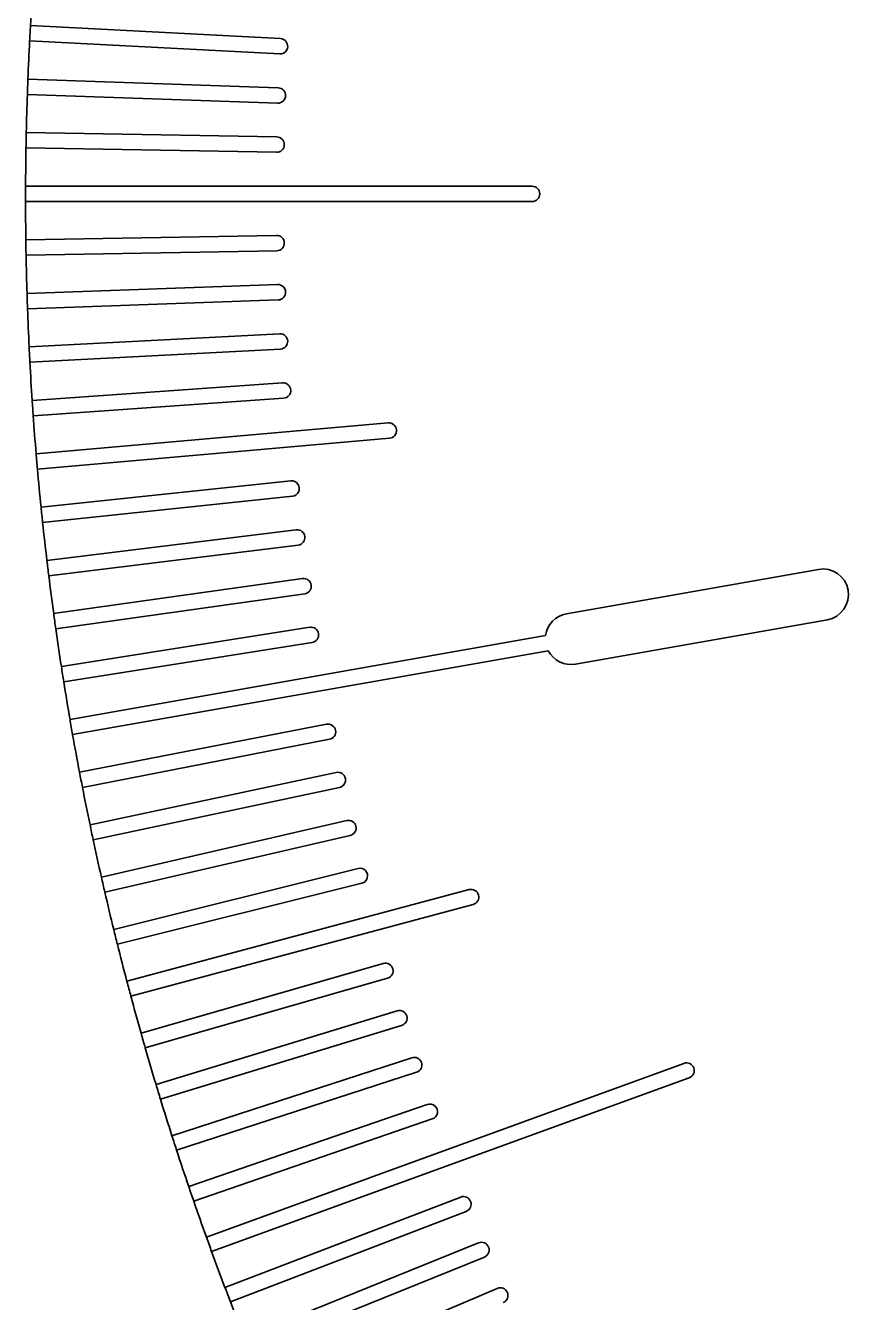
# Model space of a CAD drawing. Extents: x 0 to 297, y 0 to 210.
# Drawn here: x 162.9 to 178.99, y 76.93 to 101.89 of the extents above; entities that cross this region are included whole.
import ezdxf

# ---------------------------------------------------------------- set-up
doc = ezdxf.new("R2010")
doc.units = 0

msp = doc.modelspace()

# ---------------------------------------------------------------- linework, layer by layer
at = {"color": 7, "lineweight": 35, "ltscale": 0.122356}
msp.add_line((167.884, 101.634), (162.996, 101.89), dxfattribs=at)
at = {"color": 7, "lineweight": 35, "ltscale": 0.122369}
msp.add_line((162.98, 101.591), (167.868, 101.334), dxfattribs=at)
at = {"color": 7, "lineweight": 35, "ltscale": 0.1224}
msp.add_line((167.839, 100.673), (162.946, 100.844), dxfattribs=at)
at = {"color": 7, "lineweight": 35, "ltscale": 0.122412}
msp.add_line((162.935, 100.544), (167.829, 100.374), dxfattribs=at)
at = {"color": 7, "lineweight": 35, "ltscale": 0.122443}
msp.add_line((167.812, 99.712), (162.915, 99.798), dxfattribs=at)
at = {"color": 7, "lineweight": 35, "ltscale": 0.122456}
msp.add_line((162.909, 99.498), (167.806, 99.412), dxfattribs=at)
at = {"color": 7, "lineweight": 35, "ltscale": 0.247487}
msp.add_line((172.801, 98.75), (162.901, 98.75), dxfattribs=at)
at = {"color": 7, "lineweight": 35, "ltscale": 0.247499}
msp.add_line((162.901, 98.45), (172.801, 98.45), dxfattribs=at)
at = {"color": 7, "lineweight": 35, "ltscale": 0.122531}
msp.add_line((167.806, 97.789), (162.906, 97.703), dxfattribs=at)
at = {"color": 7, "lineweight": 35, "ltscale": 0.122543}
msp.add_line((162.911, 97.403), (167.812, 97.489), dxfattribs=at)
at = {"color": 7, "lineweight": 35, "ltscale": 0.122574}
msp.add_line((167.829, 96.827), (162.929, 96.656), dxfattribs=at)
at = {"color": 7, "lineweight": 35, "ltscale": 0.122587}
msp.add_line((162.939, 96.356), (167.839, 96.528), dxfattribs=at)
at = {"color": 7, "lineweight": 35, "ltscale": 0.122618}
msp.add_line((167.868, 95.867), (162.97, 95.61), dxfattribs=at)
at = {"color": 7, "lineweight": 35, "ltscale": 0.122631}
msp.add_line((162.986, 95.31), (167.884, 95.567), dxfattribs=at)
at = {"color": 7, "lineweight": 35, "ltscale": 0.122661}
msp.add_line((167.924, 94.907), (163.03, 94.564), dxfattribs=at)
at = {"color": 7, "lineweight": 35, "ltscale": 0.122674}
msp.add_line((163.05, 94.265), (167.945, 94.607), dxfattribs=at)
at = {"color": 7, "lineweight": 35, "ltscale": 0.172705}
msp.add_line((169.99, 94.122), (163.108, 93.52), dxfattribs=at)
at = {"color": 7, "lineweight": 35, "ltscale": 0.172718}
msp.add_line((163.133, 93.221), (170.016, 93.823), dxfattribs=at)
at = {"color": 7, "lineweight": 35, "ltscale": 0.122748}
msp.add_line((168.087, 92.99), (163.204, 92.477), dxfattribs=at)
at = {"color": 7, "lineweight": 35, "ltscale": 0.122761}
msp.add_line((163.235, 92.179), (168.118, 92.692), dxfattribs=at)
at = {"color": 7, "lineweight": 35, "ltscale": 0.122791}
msp.add_line((168.193, 92.034), (163.318, 91.436), dxfattribs=at)
at = {"color": 7, "lineweight": 35, "ltscale": 0.122804}
msp.add_line((163.354, 91.138), (168.23, 91.737), dxfattribs=at)
at = {"color": 7, "lineweight": 35, "ltscale": 0.125}
for p, q in [((178.399, 91.261), (173.475, 90.393)), ((173.649, 89.408), (178.573, 90.277))]:
    msp.add_line(p, q, dxfattribs=at)
at = {"color": 7, "lineweight": 35, "ltscale": 0.122835}
msp.add_line((168.316, 91.081), (163.45, 90.397), dxfattribs=at)
at = {"color": 7, "lineweight": 35, "ltscale": 0.122847}
msp.add_line((163.492, 90.1), (168.358, 90.784), dxfattribs=at)
at = {"color": 7, "lineweight": 35, "ltscale": 0.122878}
msp.add_line((168.456, 90.129), (163.601, 89.36), dxfattribs=at)
at = {"color": 7, "lineweight": 35, "ltscale": 0.235997}
msp.add_line((173.066, 89.966), (163.77, 88.326), dxfattribs=at)
at = {"color": 7, "lineweight": 35, "ltscale": 0.122891}
msp.add_line((163.647, 89.064), (168.503, 89.833), dxfattribs=at)
at = {"color": 7, "lineweight": 35, "ltscale": 0.236009}
msp.add_line((163.821, 88.031), (173.118, 89.67), dxfattribs=at)
at = {"color": 7, "lineweight": 35, "ltscale": 0.122964}
msp.add_line((168.784, 88.234), (163.956, 87.296), dxfattribs=at)
at = {"color": 7, "lineweight": 35, "ltscale": 0.122977}
msp.add_line((164.013, 87.001), (168.842, 87.94), dxfattribs=at)
at = {"color": 7, "lineweight": 35, "ltscale": 0.123007}
msp.add_line((168.974, 87.291), (164.161, 86.268), dxfattribs=at)
at = {"color": 7, "lineweight": 35, "ltscale": 0.123019}
msp.add_line((164.223, 85.975), (169.036, 86.998), dxfattribs=at)
at = {"color": 7, "lineweight": 35, "ltscale": 0.12305}
msp.add_line((169.179, 86.352), (164.383, 85.245), dxfattribs=at)
at = {"color": 7, "lineweight": 35, "ltscale": 0.123061}
msp.add_line((164.45, 84.952), (169.247, 86.06), dxfattribs=at)
at = {"color": 7, "lineweight": 35, "ltscale": 0.123092}
msp.add_line((169.401, 85.416), (164.624, 84.225), dxfattribs=at)
at = {"color": 7, "lineweight": 35, "ltscale": 0.123104}
msp.add_line((164.696, 83.934), (169.474, 85.125), dxfattribs=at)
at = {"color": 7, "lineweight": 35, "ltscale": 0.173135}
msp.add_line((171.571, 85.002), (164.882, 83.21), dxfattribs=at)
at = {"color": 7, "lineweight": 35, "ltscale": 0.173147}
msp.add_line((164.959, 82.92), (171.649, 84.712), dxfattribs=at)
at = {"color": 7, "lineweight": 35, "ltscale": 0.123176}
msp.add_line((169.894, 83.557), (165.158, 82.199), dxfattribs=at)
at = {"color": 7, "lineweight": 35, "ltscale": 0.123188}
msp.add_line((165.24, 81.91), (169.976, 83.269), dxfattribs=at)
at = {"color": 7, "lineweight": 35, "ltscale": 0.123218}
msp.add_line((170.164, 82.634), (165.451, 81.193), dxfattribs=at)
at = {"color": 7, "lineweight": 35, "ltscale": 0.123231}
msp.add_line((165.538, 80.906), (170.252, 82.347), dxfattribs=at)
at = {"color": 7, "lineweight": 35, "ltscale": 0.12326}
msp.add_line((170.451, 81.716), (165.762, 80.193), dxfattribs=at)
at = {"color": 7, "lineweight": 35, "ltscale": 0.123272}
msp.add_line((165.854, 79.907), (170.544, 81.431), dxfattribs=at)
at = {"color": 7, "lineweight": 35, "ltscale": 0.248343}
msp.add_line((175.771, 81.606), (166.436, 78.209), dxfattribs=at)
at = {"color": 7, "lineweight": 35, "ltscale": 0.248354}
msp.add_line((166.538, 77.927), (175.873, 81.324), dxfattribs=at)
at = {"color": 7, "lineweight": 35, "ltscale": 0.123301}
msp.add_line((170.754, 80.804), (166.09, 79.198), dxfattribs=at)
at = {"color": 7, "lineweight": 35, "ltscale": 0.123313}
msp.add_line((166.188, 78.914), (170.851, 80.52), dxfattribs=at)
at = {"color": 7, "lineweight": 35, "ltscale": 0.123384}
msp.add_line((171.407, 78.994), (166.799, 77.226), dxfattribs=at)
at = {"color": 7, "lineweight": 35, "ltscale": 0.123395}
msp.add_line((166.906, 76.946), (171.514, 78.714), dxfattribs=at)
at = {"color": 7, "lineweight": 35, "ltscale": 0.123424}
msp.add_line((171.757, 78.099), (167.179, 76.249), dxfattribs=at)
at = {"color": 7, "lineweight": 35, "ltscale": 0.123436}
msp.add_line((167.291, 75.971), (171.869, 77.821), dxfattribs=at)
at = {"color": 7, "lineweight": 35, "ltscale": 0.123465}
msp.add_line((172.122, 77.209), (167.576, 75.28), dxfattribs=at)
at = {"color": 7, "lineweight": 35}
for centre, radius, start, end in [((222.901, 98.5), 60, 176.04798, 176.7614), ((222.901, 98.5), 60, 176.7614, 177.04787), ((222.901, 98.5), 60, 177.04787, 177.76133), ((167.876, 101.484), 0.15, 267, 87), ((222.901, 98.5), 60, 177.76133, 178.0478), ((167.834, 100.523), 0.15, 268, 88), ((222.901, 98.5), 60, 178.0478, 178.76128), ((222.901, 98.5), 60, 178.76128, 179.04777), ((167.809, 99.562), 0.15, 269, 89), ((222.901, 98.5), 60, 179.04777, 179.76126), ((222.901, 98.5), 60, 179.76126, 180.04775), ((172.801, 98.6), 0.15, 270, 90), ((222.901, 98.5), 60, 180.04775, 180.76129), ((222.901, 98.5), 60, 180.76129, 181.04776), ((167.809, 97.639), 0.15, 271, 91), ((222.901, 98.5), 60, 181.04776, 181.76132), ((222.901, 98.5), 60, 181.76132, 182.04781), ((167.834, 96.678), 0.15, 272, 92), ((222.901, 98.5), 60, 182.04781, 182.7614), ((167.876, 95.717), 0.15, 273, 93), ((222.901, 98.5), 60, 182.7614, 183.04787), ((222.901, 98.5), 60, 183.04787, 183.7615), ((167.935, 94.757), 0.15, 274, 94), ((222.901, 98.5), 60, 183.7615, 184.04797), ((222.901, 98.5), 60, 184.04797, 184.76163), ((170.003, 93.973), 0.15, 275, 95), ((222.901, 98.5), 60, 184.76163, 185.04811), ((222.901, 98.5), 60, 185.04811, 185.76179), ((168.103, 92.841), 0.15, 276, 96), ((222.901, 98.5), 60, 185.76179, 186.04826), ((222.901, 98.5), 60, 186.04826, 186.76198), ((168.211, 91.885), 0.15, 277, 97), ((222.901, 98.5), 60, 186.76198, 187.04846), ((222.901, 98.5), 60, 187.04846, 187.76219), ((178.486, 90.769), 0.5, 280, 100), ((168.337, 90.932), 0.15, 278, 98), ((222.901, 98.5), 60, 187.76219, 188.04868), ((173.562, 89.901), 0.5, 100, 172.5424), ((222.901, 98.5), 60, 188.04868, 188.76244), ((168.479, 89.981), 0.15, 279, 99), ((173.562, 89.901), 0.5, 207.4576, 280), ((222.901, 98.5), 60, 188.76244, 189.04892), ((222.901, 98.5), 60, 189.04892, 189.76271), ((222.901, 98.5), 60, 189.76271, 190.0492), ((168.813, 88.087), 0.15, 281, 101), ((222.901, 98.5), 60, 190.0492, 190.76302), ((222.901, 98.5), 60, 190.76302, 191.04951), ((169.005, 87.145), 0.15, 282, 102), ((222.901, 98.5), 60, 191.04951, 191.76336), ((169.213, 86.206), 0.15, 283, 103), ((222.901, 98.5), 60, 191.76336, 192.04983), ((222.901, 98.5), 60, 192.04983, 192.76372), ((169.437, 85.271), 0.15, 284, 104), ((222.901, 98.5), 60, 192.76372, 193.05019), ((222.901, 98.5), 60, 193.05019, 193.7641), ((171.61, 84.857), 0.15, 285, 105), ((222.901, 98.5), 60, 193.7641, 194.05058), ((222.901, 98.5), 60, 194.05058, 194.76451), ((169.935, 83.413), 0.15, 286, 106), ((222.901, 98.5), 60, 194.76451, 195.051), ((222.901, 98.5), 60, 195.051, 195.76496), ((170.208, 82.491), 0.15, 287, 107), ((222.901, 98.5), 60, 195.76496, 196.05144), ((222.901, 98.5), 60, 196.05144, 196.76545), ((170.497, 81.574), 0.15, 288, 108), ((175.822, 81.465), 0.15, 290, 110), ((222.901, 98.5), 60, 196.76545, 197.05192), ((222.901, 98.5), 60, 197.05192, 197.76595), ((170.803, 80.662), 0.15, 289, 109), ((222.901, 98.5), 60, 197.76595, 198.05242), ((222.901, 98.5), 60, 198.05242, 198.76647), ((222.901, 98.5), 60, 198.76647, 199.05294), ((222.901, 98.5), 60, 199.05294, 199.76703), ((171.46, 78.854), 0.15, 291, 111), ((222.901, 98.5), 60, 199.76703, 200.05351), ((222.901, 98.5), 60, 200.05351, 200.76761), ((171.813, 77.96), 0.15, 292, 112), ((222.901, 98.5), 60, 200.76761, 201.05409), ((172.181, 77.071), 0.15, 293, 113), ((222.901, 98.5), 60, 201.05409, 201.76822)]:
    msp.add_arc(centre, radius, start, end, dxfattribs=at)

doc.saveas('drawing.dxf')
